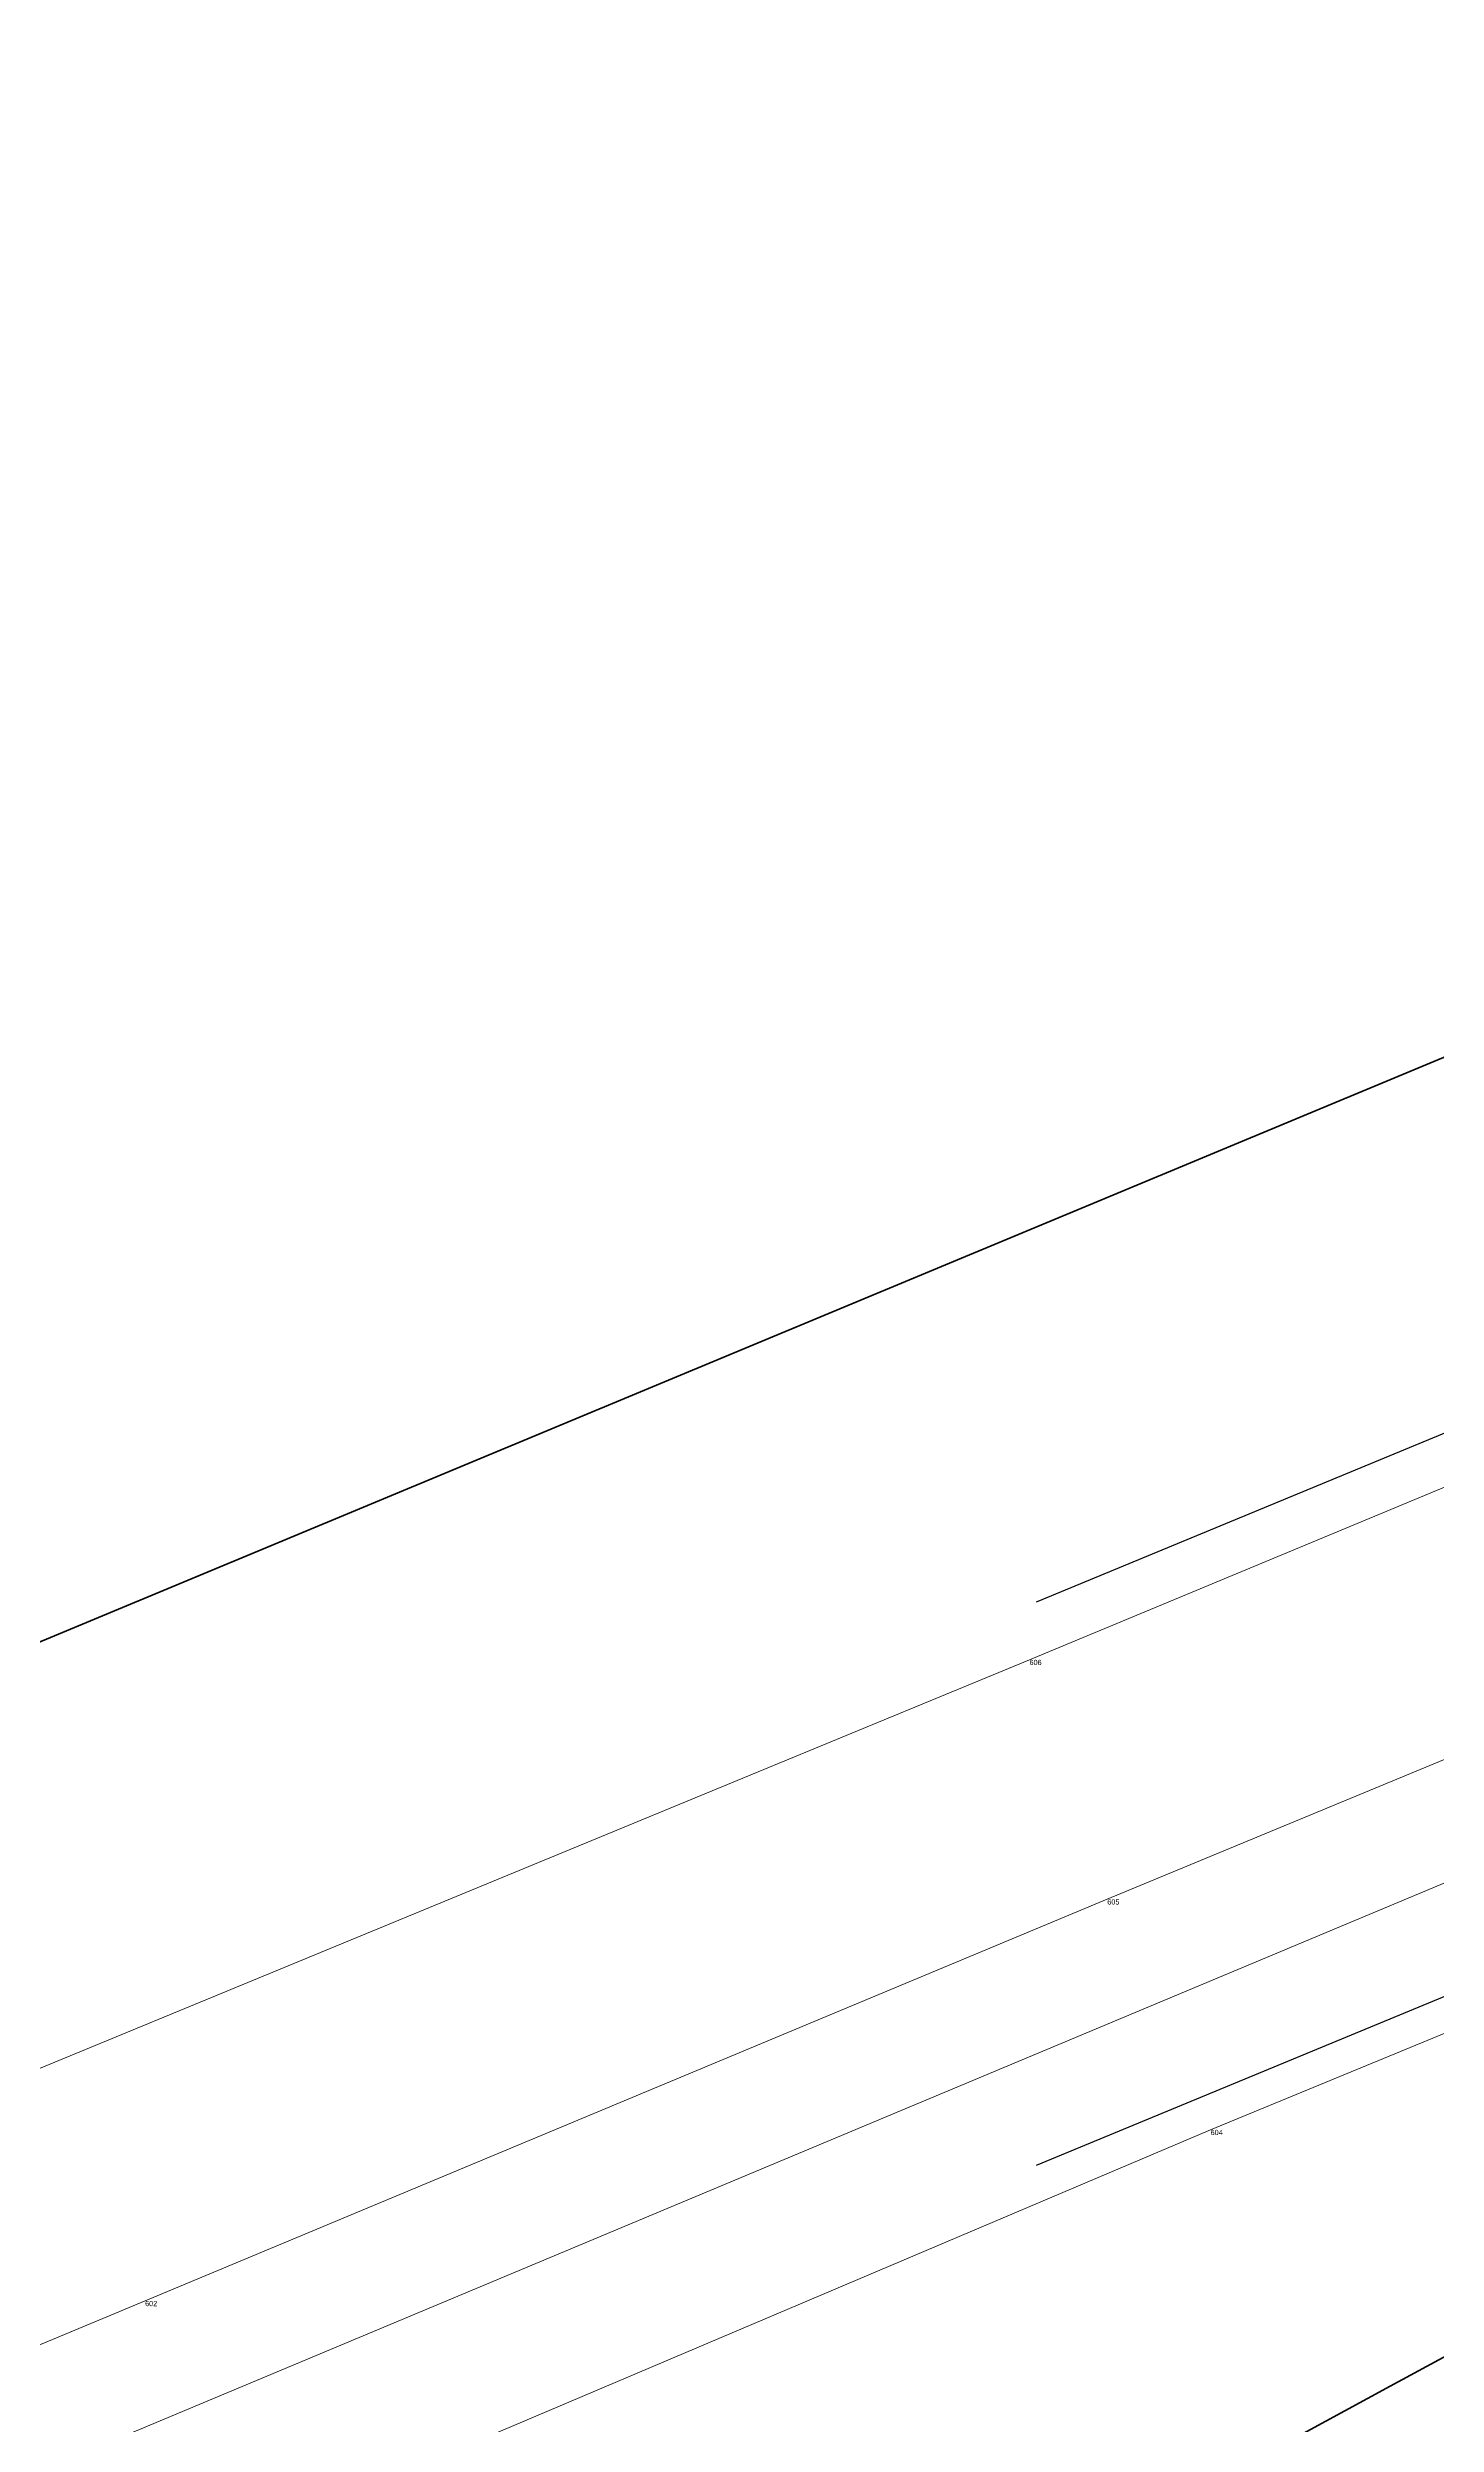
# Model space of a CAD drawing. Header units: metres. Extents: x 245225 to 248406, y 1633796 to 1637634.
# Drawn here: x 246141.8 to 246208.5, y 1637344.9 to 1637459.1 of the extents above; entities that cross this region are included whole.
import ezdxf
from ezdxf.enums import TextEntityAlignment as Align

# ---------------------------------------------------------------- set-up
doc = ezdxf.new("R2010")
doc.units = ezdxf.units.M
doc.header["$MEASUREMENT"] = 0
doc.layers.add('A_revoir_niveau_0', color=7, linetype='Continuous')
doc.layers.add('limites_sections', color=7, linetype='Continuous')
for name, color, linetype, lineweight in [('Emprise', 1, 'Continuous', 30), ('Toponymie', 7, 'Continuous', 30), ('Tracé KMS3', 7, 'Continuous', 0)]:
    doc.layers.add(name, color=color, linetype=linetype, lineweight=lineweight)
doc.styles.add('Style-Arial', font='arial.ttf')

msp = doc.modelspace()

# ---------------------------------------------------------------- linework, layer by layer
at = {"layer": 'A_revoir_niveau_0'}
for p, q in [((246189.291795, 1637384.453846), (246586.025199, 1637548.821663)), ((246189.291795, 1637357.393186), (246647.55904, 1637547.254655))]:
    msp.add_line(p, q, dxfattribs=at)
at = {"layer": 'A_revoir_niveau_0', "color": 7, "linetype": 'Continuous', "lineweight": 13, "flags": 128}
for points in [[(246280.422, 1637419.696), (246188.953, 1637381.672), (246140.842, 1637361.814), (246050.359, 1637324.045), (245956.724, 1637285.061), (245888.911, 1637257.199), (245818.867, 1637231.382), (245769.228, 1637213.065), (245701.559, 1637188.314), (245613.345, 1637155.349), (245512.804, 1637117.302)], [(245408.833261, 1637064.596399), (245617.302, 1637144.32), (245705.148, 1637176.756), (245773.663, 1637201.739), (245822.183, 1637219.59), (245892.562, 1637245.511), (245961.684, 1637274.3), (246054.236, 1637312.609), (246146.466, 1637350.878), (246192.693, 1637370.169), (246284.944, 1637408.447)], [(245521.985, 1637094.792), (245622.827, 1637133), (245708.221, 1637164.652), (245778.161, 1637190.411), (245825.955, 1637207.935), (245896.372, 1637233.878), (245966.622, 1637262.874), (246058.697, 1637301.212), (246152.638, 1637340.006), (246197.655, 1637359.097), (246289.647, 1637397.036)]]:
    msp.add_lwpolyline(points, dxfattribs=at)
at = {"layer": 'Emprise', "color": 6, "lineweight": 53, "flags": 128}
msp.add_lwpolyline([(245362.141159, 1637080.356279), (245645.720598, 1637187.855917), (245764.440644, 1637231.789652), (245846.022215, 1637262.062927), (245926.871691, 1637293.673412), (245987.02794, 1637318.254066), (246628.867038, 1637585.467352)], dxfattribs=at)
at = {"layer": 'limites_sections', "lineweight": 13, "flags": 128}
msp.add_lwpolyline([(246030.023, 1636685.769), (245957.845, 1636823.563), (245896.711, 1636918.316), (245873.298, 1636959.841), (245897.722, 1636971.857), (245806.576, 1637211.153), (245953.867, 1637267.134), (246051.979, 1637305.254), (246249.188409, 1637387.839947), (246328.763496, 1637172.004743), (246354.383, 1637183.669), (246454.308, 1636960.02), (246454.308, 1636960.02), (246507.829, 1636952.358), (246491.152, 1636841.051), (246406.082, 1636907.201), (246329.51, 1636911.002), (246256.395, 1636887.255), (246213.901, 1636838.511), (246204.527, 1636787.268), (246222.025, 1636721.652), (246223.275, 1636626.665)], dxfattribs=at)
at = {"layer": 'Tracé KMS3', "color": 3, "lineweight": 53}
for p, q in [((246206.282803, 1637346.781465, -8.86245), (246211.557341, 1637349.641404, -8.86245)), ((246201.008266, 1637343.921525, -8.86245), (246206.282803, 1637346.781465, -8.86245))]:
    msp.add_line(p, q, dxfattribs=at)

# ---------------------------------------------------------------- texts
at = {"layer": 'toponymie', "color": 7, "linetype": 'Continuous', "lineweight": 13, "style": 'Style-Arial'}
for s, p in [('606', (246188.953, 1637381.672)), ('606', (246188.953, 1637381.672)), ('606', (246188.953, 1637381.672)), ('605', (246192.693, 1637370.169)), ('605', (246192.693, 1637370.169)), ('605', (246192.693, 1637370.169)), ('604', (246197.655, 1637359.097)), ('604', (246197.655, 1637359.097)), ('604', (246197.655, 1637359.097)), ('602', (246146.466, 1637350.878)), ('602', (246146.466, 1637350.878)), ('602', (246146.466, 1637350.878))]:
    msp.add_text(s, height=0.25, dxfattribs=at).set_placement(p, align=Align.TOP_LEFT)

doc.saveas('drawing.dxf')
